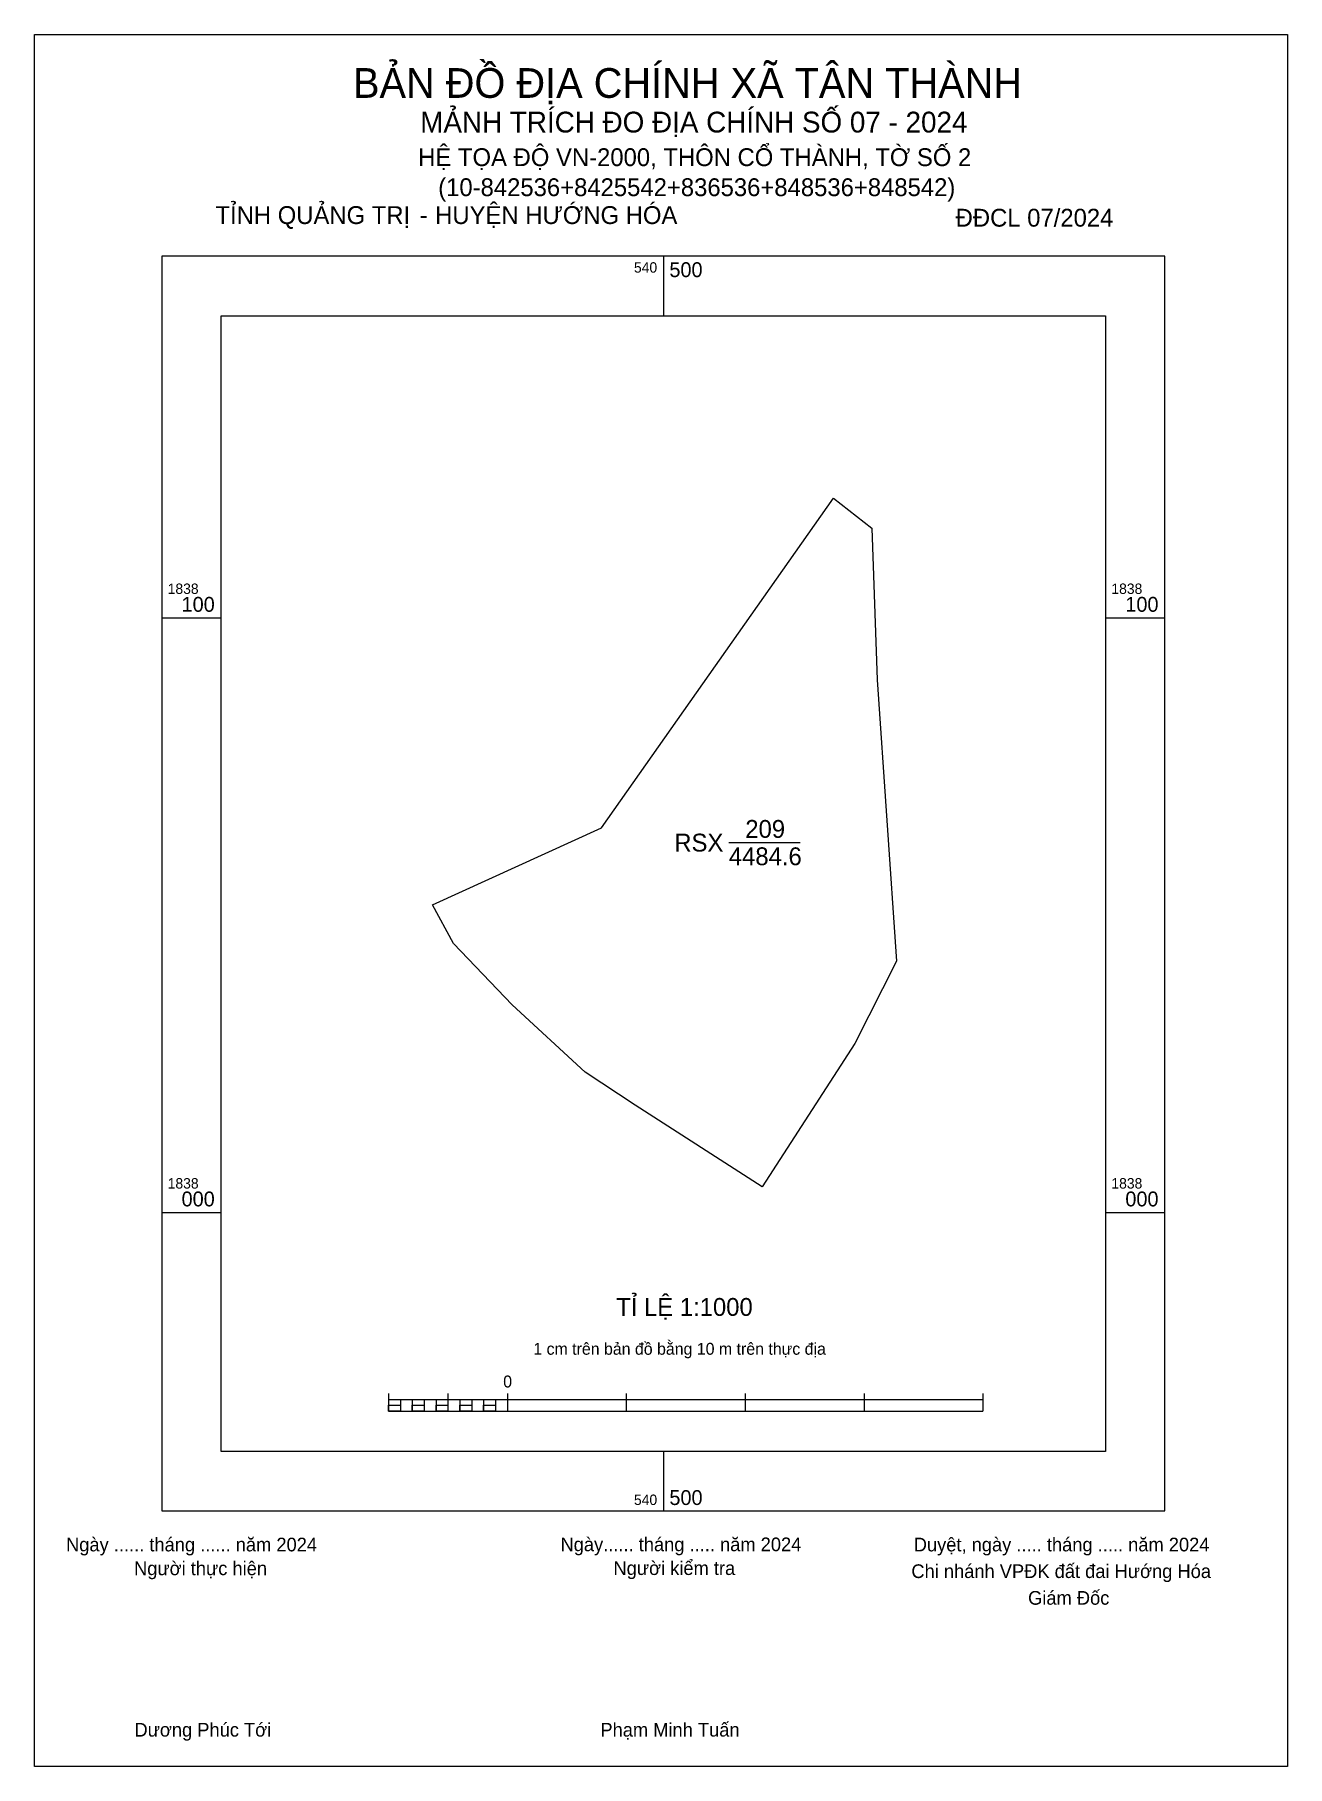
# Model space of a CAD drawing. Extents: x 540394 to 540605, y 1837907 to 1838198.
import ezdxf

# ---------------------------------------------------------------- set-up
doc = ezdxf.new("R2010")
doc.units = 0
for name, color, linetype in [('Level 1', 7, 'Continuous'), ('Level 10', 7, 'Continuous'), ('Level 13', 7, 'Continuous'), ('Level 2', 7, 'Continuous'), ('Level 6', 7, 'Continuous'), ('Level 62', 7, 'Continuous'), ('Level 63', 7, 'Continuous'), ('Level 9', 7, 'Continuous')]:
    doc.layers.add(name, color=color, linetype=linetype)

msp = doc.modelspace()

# ---------------------------------------------------------------- linework, layer by layer
at = {"layer": 'Level 1'}
for p, q in [((540394.21, 1838198.06), (540394.21, 1838198.06)), ((540604.97, 1837906.83), (540604.97, 1837906.83))]:
    msp.add_line(p, q, dxfattribs=at)
at = {"layer": 'Level 10'}
msp.add_lwpolyline([(540486.81, 1838023.56), (540474.56, 1838034.88), (540464.68, 1838045.19), (540461.15, 1838051.71), (540489.58, 1838064.67), (540528.59, 1838120.08), (540535.06, 1838115.06), (540535.95, 1838089.56), (540539.23, 1838042.26), (540532.19, 1838028.39), (540516.62, 1838004.29), (540495.22, 1838018.02)], close=True, dxfattribs=at)
at = {"layer": 'Level 2'}
msp.add_lwpolyline([(540394.2, 1838198.06), (540604.97, 1838198.06), (540604.97, 1837906.83), (540394.2, 1837906.83)], close=True, dxfattribs=at)
at = {"layer": 'Level 62'}
msp.add_lwpolyline([(540425.59, 1838150.78), (540574.36, 1838150.78), (540574.36, 1837959.78), (540425.59, 1837959.78)], close=True, dxfattribs=at)
at = {"layer": 'Level 63'}
for p, q in [((540394.2, 1838193.06), (540394.2, 1838198.06)), ((540394.2, 1838198.06), (540399.2, 1838198.06)), ((540394.2, 1838193.06), (540394.2, 1838198.06)), ((540394.2, 1838198.06), (540399.2, 1838198.06)), ((540599.97, 1838198.06), (540604.97, 1838198.06)), ((540599.97, 1838198.06), (540604.97, 1838198.06)), ((540604.97, 1838198.06), (540604.97, 1838193.06)), ((540604.97, 1838198.06), (540604.97, 1838193.06)), ((540394.2, 1838193.06), (540394.2, 1838193.06)), ((540394.2, 1838193.06), (540394.2, 1838193.06)), ((540500, 1838160.78), (540500, 1838150.78)), ((540415.59, 1838100), (540425.59, 1838100)), ((540574.36, 1838100), (540584.36, 1838100)), ((540415.59, 1838000), (540425.59, 1838000)), ((540574.36, 1838000), (540584.36, 1838000)), ((540453.75, 1837969.55), (540453.75, 1837966.55)), ((540463.75, 1837969.55), (540463.75, 1837966.55)), ((540473.75, 1837969.55), (540473.75, 1837966.55)), ((540493.75, 1837969.55), (540493.75, 1837966.55)), ((540513.75, 1837969.55), (540513.75, 1837966.55)), ((540533.75, 1837969.55), (540533.75, 1837966.55)), ((540553.75, 1837969.55), (540553.75, 1837966.55)), ((540453.75, 1837968.55), (540553.75, 1837968.55)), ((540453.75, 1837966.55), (540553.75, 1837966.55)), ((540455.75, 1837968.55), (540455.75, 1837966.55)), ((540457.75, 1837968.55), (540457.75, 1837966.55)), ((540459.75, 1837968.55), (540459.75, 1837966.55)), ((540461.75, 1837968.55), (540461.75, 1837966.55)), ((540463.75, 1837968.55), (540463.75, 1837966.55)), ((540465.75, 1837968.55), (540465.75, 1837966.55)), ((540467.75, 1837968.55), (540467.75, 1837966.55)), ((540469.75, 1837968.55), (540469.75, 1837966.55)), ((540471.75, 1837968.55), (540471.75, 1837966.55)), ((540473.75, 1837968.55), (540473.75, 1837966.55)), ((540500, 1837959.78), (540500, 1837949.78)), ((540394.2, 1837906.83), (540394.2, 1837911.83)), ((540394.2, 1837906.83), (540394.2, 1837911.83)), ((540604.97, 1837911.83), (540604.97, 1837906.83)), ((540604.97, 1837911.83), (540604.97, 1837906.83)), ((540399.2, 1837906.83), (540394.2, 1837906.83)), ((540399.2, 1837906.83), (540394.2, 1837906.83)), ((540604.97, 1837906.83), (540599.97, 1837906.83)), ((540604.97, 1837906.83), (540599.97, 1837906.83))]:
    msp.add_line(p, q, dxfattribs=at)
for points in [[(540415.59, 1838160.78), (540415.59, 1837949.78), (540584.36, 1837949.78), (540584.36, 1838160.78)], [(540453.75, 1837967.55), (540455.75, 1837967.55), (540455.75, 1837966.55), (540453.75, 1837966.55)], [(540453.75, 1837967.55), (540455.75, 1837967.55), (540455.75, 1837966.55), (540453.75, 1837966.55)], [(540457.75, 1837967.55), (540459.75, 1837967.55), (540459.75, 1837966.55), (540457.75, 1837966.55)], [(540461.75, 1837967.55), (540463.75, 1837967.55), (540463.75, 1837966.55), (540461.75, 1837966.55)], [(540465.75, 1837967.55), (540467.75, 1837967.55), (540467.75, 1837966.55), (540465.75, 1837966.55)], [(540469.75, 1837967.55), (540471.75, 1837967.55), (540471.75, 1837966.55), (540469.75, 1837966.55)]]:
    msp.add_lwpolyline(points, close=True, dxfattribs=at)
at = {"layer": 'Level 9'}
msp.add_line((540510.99, 1838062.18), (540523.02, 1838062.18), dxfattribs=at)

# ---------------------------------------------------------------- texts
at = {"layer": 'Level 13'}
for s, p in [('209', (540513.77, 1838062.98)), ('RSX', (540501.83, 1838060.68)), ('4484.6', (540511, 1838058.38))]:
    msp.add_text(s, height=3, dxfattribs=at).set_placement(p)
at = {"layer": 'Level 6'}
for s, p in [('HỆ TỌA ÐỘ VN-2000, THÔN CỔ THÀNH, TỜ SỐ 2', (540458.74, 1838175.95)), ('(10-842536+8425542+836536+848536+848542) ', (540462.1, 1838170.9)), ('TỈ LỆ 1:1000', (540492.05, 1837982.59))]:
    msp.add_text(s, height=3, dxfattribs=at).set_placement(p)
at = {"layer": 'Level 63'}
for s, height, p in [('BẢN ĐỒ ĐỊA CHÍNH XÃ TÂN THÀNH', 5, (540447.77, 1838187.43)), ('MẢNH TRÍCH ĐO ĐỊA CHÍNH SỐ 07 - 2024', 3.5, (540459.08, 1838181.6)), ('TỈNH QUẢNG TRỊ', 3, (540424.63, 1838166.21)), (' HUYỆN HƯỚNG HÓA', 3, (540460.48, 1838166.21)), ('-', 3, (540459, 1838166.21)), ('ĐĐCL 07/2024', 3, (540549.16, 1838165.77)), ('540', 1.75, (540495.04, 1838158.03)), ('500', 2.5, (540501, 1838157.28)), ('1838', 1.75, (540416.59, 1838104)), ('1838', 1.75, (540575.36, 1838104)), ('100', 2.5, (540418.93, 1838101)), ('100', 2.5, (540577.71, 1838101)), ('1838', 1.75, (540416.59, 1838004)), ('1838', 1.75, (540575.36, 1838004)), ('000', 2.5, (540418.93, 1838001)), ('000', 2.5, (540577.71, 1838001)), ('1 cm trên bản đồ bằng 10 m trên thực địa', 2, (540478.11, 1837976.05)), ('0', 2, (540473.04, 1837970.55)), ('540', 1.75, (540495.04, 1837950.78)), ('500', 2.5, (540501, 1837950.78)), ('Ngày ...... tháng ...... năm 2024', 2.3, (540399.49, 1837942.98)), ('Ngày...... tháng ..... năm 2024', 2.3, (540482.68, 1837943.01)), ('Duyệt, ngày ..... tháng ..... năm 2024', 2.3, (540542.11, 1837942.98)), ('Người thực hiện', 2.3, (540410.93, 1837938.98)), ('Người kiểm tra', 2.3, (540491.59, 1837939.01)), ('Chi nhánh VPĐK đất đai Hướng Hóa', 2.3, (540541.71, 1837938.5)), ('Giám Đốc', 2.3, (540561.35, 1837934.01)), ('Dương Phúc Tới', 2.3, (540411, 1837911.83)), ('Phạm Minh Tuấn', 2.3, (540489.39, 1837911.83))]:
    msp.add_text(s, height=height, dxfattribs=at).set_placement(p)

doc.saveas('drawing.dxf')
